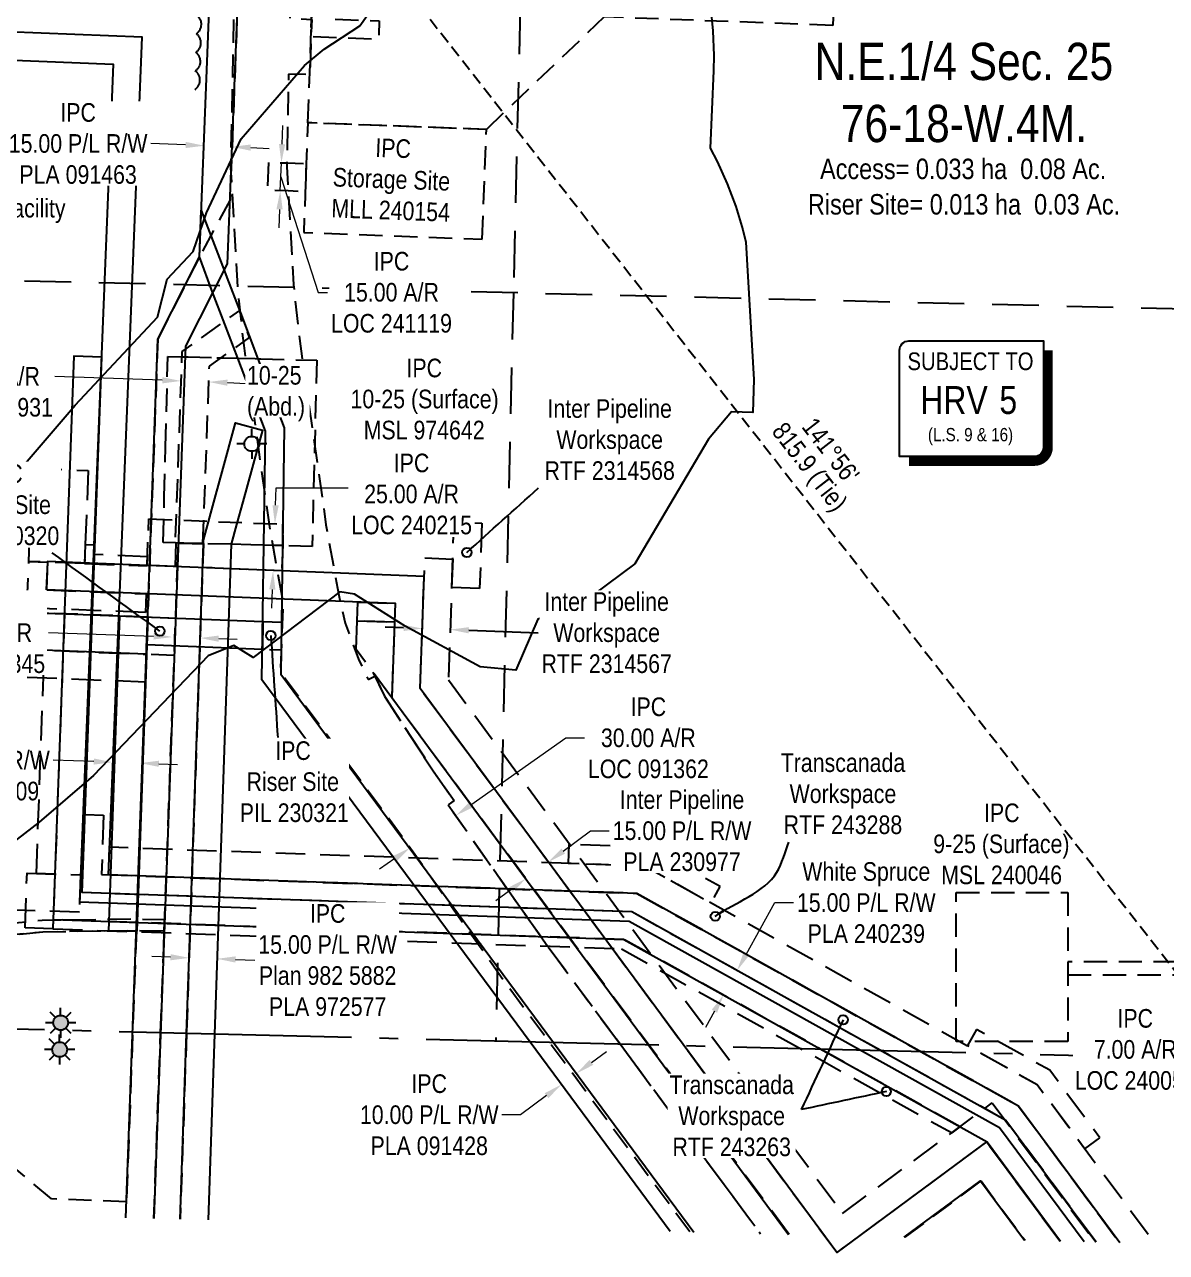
# Model space of a CAD drawing. Extents: x 394645 to 397219, y 6164206 to 6166343.
# Drawn here: x 395719 to 396332, y 6164206 to 6164865 of the extents above; entities that cross this region are included whole.
import ezdxf
from ezdxf.enums import TextEntityAlignment as Align

# ---------------------------------------------------------------- set-up
doc = ezdxf.new("R2010")
doc.units = 0
doc.header["$LTSCALE"] = 5
doc.header["$PDSIZE"] = 0.5
for name, pattern in [('0', [1, 1, 0]), ('foc-ACCESSROAD', [3.75, 2.5, -1.25]), ('foc-FLOWLINE', [3.75, 2.5, -1.25]), ('foc-LSD', [8, 5, -3]), ('foc-QUARTERLINE', [33, 25, -3, 2, -3]), ('foc-TIELINE', [1.875, 1.25, -0.625]), ('HIDDEN2', [4.7625, 3.175, -1.5875])]:
    doc.linetypes.add(name, pattern=pattern)
doc.layers.get('Defpoints').update_dxf_attribs({"color": 9})
for name, color, linetype in [('C-AR', 13, 'foc-ACCESSROAD'), ('C-RW', 13, 'Continuous'), ('C-SYMBOL', 7, 'Continuous'), ('C-WS', 13, 'foc-ACCESSROAD'), ('C-WS-S', 8, 'Continuous'), ('CG-NOTES', 7, 'Continuous'), ('CTW', 7, 'Continuous'), ('F-EZE', 190, 'foc-FLOWLINE'), ('F-RW', 190, 'Continuous'), ('L-AREAWORK', 7, 'Continuous'), ('L-SECQ', 8, 'foc-QUARTERLINE'), ('L-SECTION-LSD', 7, 'foc-LSD'), ('L-TIE', 7, 'foc-TIELINE'), ('L-TIE-T', 7, 'Continuous'), ('T-BUSH', 110, '0'), ('T-EXISTING TFA', 220, 'HIDDEN2'), ('T-EXISTING TFA-T', 220, 'Continuous'), ('WETLAND', 143, 'Continuous')]:
    doc.layers.add(name, color=color, linetype=linetype)
for name, color, linetype, lineweight in [('C-AR-T', 13, 'Continuous', 9), ('C-RW-T', 13, 'Continuous', 9), ('C-WS-T', 13, 'Continuous', 9), ('F-RW-T', 190, 'Continuous', 9)]:
    doc.layers.add(name, color=color, linetype=linetype, lineweight=lineweight)
doc.styles.add('100L', font='ARIALN.TTF', dxfattribs={"height": 11})
doc.styles.add('175L', font='ARIALN.TTF', dxfattribs={"height": 20})
doc.styles.add('80CG', font='ARIALN.TTF', dxfattribs={"height": 10})
doc.styles.add('80L', font='ARIALN.TTF', dxfattribs={"height": 10})
doc.styles.add('HRV', font='ARIALN.TTF', dxfattribs={"height": 3})
doc.dimstyles.new('Compass 5 000', dxfattribs={"dimscale": 5, "dimtxt": 9, "dimasz": 2, "dimexe": 0.2, "dimexo": 0.0625, "dimgap": 0.5, "dimtad": 0, "dimtih": 1, "dimtoh": 1, "dimzin": 0, "dimdsep": 46, "dimtxsty": '80CG', "dimcen": 0.1, "dimse1": 1, "dimse2": 1, "dimclrd": 256, "dimclrt": 256, "dimaunit": 1, "dimadec": 4, "dimazin": 0, "dimtfac": 0.06, "dimtofl": 0, "dimtmove": 0, "dimatfit": 1, "dimfxl": 0.2, "dimtolj": 1, "dimtzin": 0, "dimlwd": -1, "dimarcsym": 0})

# ---------------------------------------------------------------- blocks, each defined once
blk = doc.blocks.new('*D371')
at = {"layer": 'Defpoints', "color": 0, "transparency": 16777216}
for p in [(395932.93, 6164560.42), (395947.92, 6164559.88), (395947.21, 6164540.27)]:
    blk.add_point(p, dxfattribs=at)
at = {"layer": 'T-EXISTING TFA-T', "transparency": 16777216}
for p, q in [((395922.23, 6164541.18), (395912.24, 6164541.54)), ((395957.2, 6164539.91), (395994.47, 6164538.56))]:
    blk.add_line(p, q, dxfattribs=at)
for points in [[(395922.29, 6164542.84), (395922.17, 6164539.51), (395932.22, 6164540.81)], [(395957.26, 6164541.57), (395957.14, 6164538.24), (395947.21, 6164540.27)]]:
    blk.add_solid(points, dxfattribs=at)
at = {"layer": 'T-EXISTING TFA-T', "transparency": 16777216, "insert": (396031.28, 6164538.56), "char_height": 10, "attachment_point": 5, "style": '80CG', "bg_fill": 3, "box_fill_scale": 1.1, "bg_fill_color": 256, "bg_fill_true_color": 13158600, "bg_fill_transparency": 0}
blk.add_mtext('\\A1;Inter Pipeline\\PWorkspace\\PRTF 2314567', dxfattribs=at)
blk = doc.blocks.new('HRV')
blk.add_lwpolyline([(-35.14, 31.6), (37.21, 31.6), (37.21, -25.54, -0.414214), (32.21, -30.54), (-40.14, -30.54), (-40.14, 26.6, -0.414214)], format="xyb", close=True)
at = {"const_width": 5, "flags": 128}
blk.add_lwpolyline([(-35.14, -33.04), (32.21, -33.04, 0.414214), (39.71, -25.54), (39.71, 26.6)], format="xyb", dxfattribs=at)
at = {"style": '80L'}
blk.add_text('SUBJECT TO', height=9.5, dxfattribs=at).set_placement((-2.01, 13.06), align=Align.BOTTOM_CENTER)
blk.add_attdef('(N.W.1/4 00)', text='', height=7.12, dxfattribs=at).set_placement((-2.01, -24.45), align=Align.BOTTOM_CENTER)
at = {"layer": 'CTW', "color": 3, "style": 'HRV'}
blk.add_text('HRV', height=15, dxfattribs=at).set_placement((-10.88, -0.18), align=Align.MIDDLE_CENTER)
blk.add_attdef('0', text='', height=15, dxfattribs=at).set_placement((18.28, -0.18), align=Align.MIDDLE_CENTER)
blk = doc.blocks.new('*D376')
at = {"layer": 'C-AR-T', "transparency": 16777216}
for p, q in [((395792.58, 6164674.18), (395734.85, 6164676.29)), ((395827.57, 6164672.9), (395837.56, 6164672.53))]:
    blk.add_line(p, q, dxfattribs=at)
for points in [[(395792.64, 6164675.84), (395792.52, 6164672.51), (395802.57, 6164673.81)], [(395827.63, 6164674.56), (395827.51, 6164671.23), (395817.57, 6164673.26)]]:
    blk.add_solid(points, dxfattribs=at)
at = {"layer": 'Defpoints', "color": 0, "transparency": 16777216}
for p in [(395802.57, 6164673.81), (395801.63, 6164648.11), (395816.63, 6164647.56)]:
    blk.add_point(p, dxfattribs=at)
at = {"layer": 'C-AR-T', "transparency": 16777216, "insert": (395701.34, 6164676.29), "char_height": 10, "attachment_point": 5, "style": '80CG', "bg_fill": 3, "box_fill_scale": 1.1, "bg_fill_color": 256, "bg_fill_true_color": 13158600, "bg_fill_transparency": 0}
blk.add_mtext('\\A1;IPC\\P15.00 A/R\\PLOC 231931', dxfattribs=at)
blk = doc.blocks.new('*D380')
at = {"layer": 'C-AR-T', "transparency": 16777216}
for p, q in [((396359.52, 6164371.87), (396359.52, 6164381.87)), ((396359.52, 6164344.87), (396359.52, 6164314.72)), ((396359.52, 6164314.72), (396349.52, 6164314.72))]:
    blk.add_line(p, q, dxfattribs=at)
for points in [[(396357.86, 6164371.87), (396361.19, 6164371.87), (396359.52, 6164361.87)], [(396357.86, 6164344.87), (396361.19, 6164344.87), (396359.52, 6164354.87)]]:
    blk.add_solid(points, dxfattribs=at)
at = {"layer": 'Defpoints', "color": 0, "transparency": 16777216}
for p in [(396309.23, 6164361.87), (396359.52, 6164361.87), (396309.23, 6164354.87)]:
    blk.add_point(p, dxfattribs=at)
at = {"layer": 'C-AR-T', "transparency": 16777216, "insert": (396315.22, 6164314.72), "char_height": 10, "attachment_point": 5, "style": '80CG', "bg_fill": 3, "box_fill_scale": 1.1, "bg_fill_color": 256, "bg_fill_true_color": 13158600, "bg_fill_transparency": 0}
blk.add_mtext('\\A1;IPC\\P7.00 A/R\\PLOC 240057', dxfattribs=at)
blk = doc.blocks.new('*D381')
at = {"layer": 'C-AR-T', "transparency": 16777216}
for p, q in [((395958.35, 6164446.1), (396009.4, 6164482.09)), ((396009.4, 6164482.09), (396019.4, 6164482.09)), ((395917.49, 6164417.3), (395909.32, 6164411.53))]:
    blk.add_line(p, q, dxfattribs=at)
for points in [[(395957.39, 6164447.46), (395959.31, 6164444.74), (395950.17, 6164440.34)], [(395916.53, 6164418.66), (395918.45, 6164415.93), (395925.66, 6164423.06)]]:
    blk.add_solid(points, dxfattribs=at)
at = {"layer": 'Defpoints', "color": 0, "transparency": 16777216}
for p in [(395950.17, 6164440.34), (395950.88, 6164439.34), (395926.37, 6164422.06)]:
    blk.add_point(p, dxfattribs=at)
at = {"layer": 'C-AR-T', "transparency": 16777216, "insert": (396053.67, 6164482.09), "char_height": 10, "attachment_point": 5, "style": '80CG'}
blk.add_mtext('\\A1;IPC\\P30.00 A/R\\PLOC 091362', dxfattribs=at)
blk = doc.blocks.new('*D382')
at = {"layer": 'C-AR-T', "transparency": 16777216}
for p, q in [((395787.9, 6164536.61), (395731.51, 6164538.55)), ((395822.88, 6164535.41), (395832.87, 6164535.06))]:
    blk.add_line(p, q, dxfattribs=at)
for points in [[(395787.95, 6164538.27), (395787.84, 6164534.94), (395797.89, 6164536.27)], [(395822.94, 6164537.07), (395822.82, 6164533.74), (395812.89, 6164535.75)]]:
    blk.add_solid(points, dxfattribs=at)
at = {"layer": 'Defpoints', "color": 0, "transparency": 16777216}
for p in [(395798.49, 6164553.78), (395813.49, 6164553.27), (395797.89, 6164536.27)]:
    blk.add_point(p, dxfattribs=at)
at = {"layer": 'C-AR-T', "transparency": 16777216, "insert": (395697.18, 6164538.55), "char_height": 10, "attachment_point": 5, "style": '80CG', "bg_fill": 3, "box_fill_scale": 1.1, "bg_fill_color": 256, "bg_fill_true_color": 13158600, "bg_fill_transparency": 0}
blk.add_mtext('\\A1;IPC\\P15.00 A/R\\PLOC 090345', dxfattribs=at)
blk = doc.blocks.new('*D383')
at = {"layer": 'C-AR-T', "transparency": 16777216}
for p, q in [((395856.93, 6164801.02), (395857.32, 6164811.01)), ((395855.95, 6164775.98), (395856.54, 6164791.03)), ((395856.25, 6164783.5), (395876.38, 6164721.4)), ((395855.56, 6164765.98), (395855.17, 6164755.99)), ((395876.38, 6164721.4), (395881.38, 6164721.4))]:
    blk.add_line(p, q, dxfattribs=at)
for points in [[(395855.27, 6164801.09), (395858.6, 6164800.96), (395856.54, 6164791.03)], [(395853.89, 6164766.05), (395857.22, 6164765.92), (395855.95, 6164775.98)]]:
    blk.add_solid(points, dxfattribs=at)
at = {"layer": 'Defpoints', "color": 0, "transparency": 16777216}
for p in [(395856.54, 6164791.03), (395862.27, 6164790.81), (395861.68, 6164775.75)]:
    blk.add_point(p, dxfattribs=at)
at = {"layer": 'C-AR-T', "transparency": 16777216, "insert": (395915.7, 6164721.4), "char_height": 10, "attachment_point": 5, "style": '80CG', "bg_fill": 3, "box_fill_scale": 1.1, "bg_fill_color": 256, "bg_fill_true_color": 13158600, "bg_fill_transparency": 0}
blk.add_mtext('\\A1;IPC\\P15.00 A/R\\PLOC 241119', dxfattribs=at)
blk = doc.blocks.new('*D384')
at = {"layer": 'C-RW-T', "transparency": 16777216}
for p, q in [((396023.08, 6164307.79), (396031.12, 6164313.73)), ((395998.97, 6164289.94), (395985.04, 6164279.64)), ((395985.04, 6164279.64), (395975.04, 6164279.64))]:
    blk.add_line(p, q, dxfattribs=at)
for points in [[(396022.09, 6164309.13), (396024.07, 6164306.45), (396015.04, 6164301.84)], [(395997.97, 6164291.28), (395999.96, 6164288.6), (396007, 6164295.89)]]:
    blk.add_solid(points, dxfattribs=at)
at = {"layer": 'Defpoints', "color": 0, "transparency": 16777216}
for p in [(395875.44, 6164490.46), (395867.41, 6164484.51), (396015.04, 6164301.84)]:
    blk.add_point(p, dxfattribs=at)
at = {"layer": 'C-RW-T', "transparency": 16777216, "insert": (395935.96, 6164279.64), "char_height": 10, "attachment_point": 5, "style": '80CG'}
blk.add_mtext('\\A1;IPC\\P10.00 P/L R/W\\PPLA 091428', dxfattribs=at)
blk = doc.blocks.new('*D385')
at = {"layer": 'C-RW-T', "transparency": 16777216}
for p, q in [((395755.77, 6164469.4), (395734, 6164470.15)), ((395790.75, 6164468.19), (395800.74, 6164467.85))]:
    blk.add_line(p, q, dxfattribs=at)
for points in [[(395755.83, 6164471.06), (395755.71, 6164467.73), (395765.77, 6164469.05)], [(395790.8, 6164469.86), (395790.69, 6164466.53), (395780.75, 6164468.54)]]:
    blk.add_solid(points, dxfattribs=at)
at = {"layer": 'Defpoints', "color": 0, "transparency": 16777216}
for p in [(395765.77, 6164469.05), (395765.32, 6164456.25), (395780.31, 6164455.73)]:
    blk.add_point(p, dxfattribs=at)
at = {"layer": 'C-RW-T', "transparency": 16777216, "insert": (395694.91, 6164470.15), "char_height": 10, "attachment_point": 5, "style": '80CG'}
blk.add_mtext('\\A1;IPC\\P15.00 P/L R/W\\PPLA 230909', dxfattribs=at)
blk = doc.blocks.new('*D388')
at = {"layer": 'C-RW-T', "transparency": 16777216}
for p, q in [((395805.12, 6164800.56), (395786.43, 6164801.31)), ((395840.07, 6164799.16), (395850.06, 6164798.76))]:
    blk.add_line(p, q, dxfattribs=at)
for points in [[(395805.18, 6164802.23), (395805.05, 6164798.9), (395815.11, 6164800.16)], [(395840.14, 6164800.83), (395840, 6164797.5), (395830.08, 6164799.56)]]:
    blk.add_solid(points, dxfattribs=at)
at = {"layer": 'Defpoints', "color": 0, "transparency": 16777216}
for p in [(395815.33, 6164805.66), (395830.3, 6164805.06), (395815.11, 6164800.16)]:
    blk.add_point(p, dxfattribs=at)
at = {"layer": 'C-RW-T', "transparency": 16777216, "insert": (395747.35, 6164801.31), "char_height": 10, "attachment_point": 5, "style": '80CG', "bg_fill": 3, "box_fill_scale": 1.1, "bg_fill_color": 256, "bg_fill_true_color": 13158600, "bg_fill_transparency": 0}
blk.add_mtext('\\A1;IPC\\P15.00 P/L R/W\\PPLA 091463', dxfattribs=at)
blk = doc.blocks.new('*D389')
at = {"layer": 'C-RW-T', "transparency": 16777216}
for p, q in [((395796.98, 6164364.29), (395786.99, 6164364.63)), ((395831.93, 6164363.08), (395842.31, 6164362.72))]:
    blk.add_line(p, q, dxfattribs=at)
for points in [[(395797.04, 6164365.95), (395796.92, 6164362.62), (395806.98, 6164363.94)], [(395831.99, 6164364.75), (395831.87, 6164361.42), (395821.94, 6164363.43)]]:
    blk.add_solid(points, dxfattribs=at)
at = {"layer": 'Defpoints', "color": 0, "transparency": 16777216}
for p in [(395808.98, 6164421.99), (395823.94, 6164421.47), (395821.94, 6164363.43)]:
    blk.add_point(p, dxfattribs=at)
at = {"layer": 'C-RW-T', "transparency": 16777216, "insert": (395881.4, 6164362.72), "char_height": 10, "attachment_point": 5, "style": '80CG', "bg_fill": 3, "box_fill_scale": 1.1, "bg_fill_color": 256, "bg_fill_true_color": 13158600, "bg_fill_transparency": 0}
blk.add_mtext('\\A1;IPC\\P15.00 P/L R/W\\PPlan 982 5882\\PPLA 972577', dxfattribs=at)
blk = doc.blocks.new('*D391')
at = {"layer": 'Defpoints', "color": 0, "transparency": 16777216}
for p in [(395997.6, 6164418.52), (395999.92, 6164415.38), (395985.54, 6164409.61)]:
    blk.add_point(p, dxfattribs=at)
at = {"layer": 'F-RW-T', "transparency": 16777216}
for p, q in [((396007.96, 6164421.32), (396022.68, 6164432.2)), ((396022.68, 6164432.2), (396032.68, 6164432.2)), ((395979.82, 6164400.53), (395971.78, 6164394.58))]:
    blk.add_line(p, q, dxfattribs=at)
for points in [[(396006.97, 6164422.66), (396008.95, 6164419.98), (395999.92, 6164415.38)], [(395978.83, 6164401.87), (395980.81, 6164399.19), (395987.86, 6164406.47)]]:
    blk.add_solid(points, dxfattribs=at)
at = {"layer": 'F-RW-T', "transparency": 16777216, "insert": (396071.77, 6164432.2), "char_height": 10, "attachment_point": 5, "style": '80CG', "bg_fill": 3, "box_fill_scale": 1.1, "bg_fill_color": 256, "bg_fill_true_color": 13158600, "bg_fill_transparency": 0}
blk.add_mtext('\\A1;Inter Pipeline\\P15.00 P/L R/W\\PPLA 230977', dxfattribs=at)
blk = doc.blocks.new('*D392')
at = {"layer": 'Defpoints', "color": 0, "transparency": 16777216}
for p in [(396079.95, 6164369.01), (396072.65, 6164355.91), (396101.33, 6164357.11)]:
    blk.add_point(p, dxfattribs=at)
at = {"layer": 'F-RW-T', "transparency": 16777216}
for p, q in [((396106.19, 6164365.84), (396121.65, 6164393.6)), ((396121.65, 6164393.6), (396131.65, 6164393.6)), ((396089.16, 6164335.27), (396084.3, 6164326.53))]:
    blk.add_line(p, q, dxfattribs=at)
for points in [[(396104.74, 6164366.65), (396107.65, 6164365.03), (396101.33, 6164357.11)], [(396087.71, 6164336.08), (396090.62, 6164334.46), (396094.03, 6164344.01)]]:
    blk.add_solid(points, dxfattribs=at)
at = {"layer": 'F-RW-T', "transparency": 16777216, "insert": (396170.74, 6164393.6), "char_height": 10, "attachment_point": 5, "style": '80CG'}
blk.add_mtext('\\A1;White Spruce\\P15.00 P/L R/W\\PPLA 240239', dxfattribs=at)
blk = doc.blocks.new('GABD')
for p, q in [((0, 0.81), (0, 1.62)), ((-0.81, 0), (-1.62, 0)), ((1.62, 0), (0.81, 0)), ((0, -0.81), (0, -1.62))]:
    blk.add_line(p, q)
blk.add_circle((0, 0), 0.8)
blk = doc.blocks.new('GAS')
h = blk.add_hatch(color=255)
h.dxf.hatch_style = 1
edge = h.paths.add_edge_path()
edge.add_arc((0, 0), 0.9, 0, 360)
for p, q in [((0, 0.81), (0, 1.62)), ((-0.81, 0), (-1.62, 0)), ((-0.57, 0.57), (-1.14, 1.14)), ((0.57, 0.57), (1.14, 1.14)), ((1.62, 0), (0.81, 0)), ((-0.57, -0.57), (-1.14, -1.14)), ((0, -0.81), (0, -1.62)), ((1.14, -1.14), (0.57, -0.57))]:
    blk.add_line(p, q)
blk.add_circle((0, 0), 0.8)

msp = doc.modelspace()

# ---------------------------------------------------------------- linework, layer by layer
at = {"layer": 'C-AR', "flags": 128}
msp.add_lwpolyline([(396075.926, 6164216.746), (395975.569, 6164352.269), (395922.549, 6164427.475), (395856.229, 6164517.062), (395857.554, 6164554.869), (395850.887, 6164591.81), (395836.463, 6164692.807), (395833.166, 6164722.992), (395829.437, 6164788.487), (395834.697, 6165054.996), (395864.668, 6165053.821), (395864.167, 6165028.411), (395878.853, 6165028.115), (395877.666, 6164997.924), (395877.666, 6164997.924), (395863.575, 6164998.422), (395862.521, 6164944.996), (395861.012, 6164868.554), (395872.814, 6164867.986), (395871.842, 6164838.346), (395860.42, 6164838.571), (395859.443, 6164789.044), (395863.062, 6164725.474), (395866.22, 6164696.556), (395880.497, 6164596.594), (395887.179, 6164559.567), (395890.795, 6164543.805), (395897.946, 6164524.451), (395903.156, 6164513.51), (395906.767, 6164515.229), (395911.861, 6164504.53), (395937.767, 6164464.874), (395949.333, 6164448.469), (395946.065, 6164446.165), (395999.877, 6164369.835), (396113.945, 6164215.796)], dxfattribs=at)
for points in [[(395869.935, 6164790.47), (395869.334, 6164775.482), (395860.201, 6164775.848), (395849.193, 6164776.29), (395849.795, 6164791.278), (395859.489, 6164790.889), (395869.935, 6164790.47)], [(395814.419, 6164586.63), (395817.872, 6164681.691), (395839.494, 6164697.197), (395833.971, 6164711.694), (395803.149, 6164689.592), (395799.423, 6164587.007)], [(395137.65, 6164365.417), (395171.077, 6164364.104), (395229.092, 6164344.769), (395265.856, 6164361.053), (395350.436, 6164355.947), (395392.227, 6164370.049), (395448.14, 6164358.615), (395506.169, 6164372.306), (395568.556, 6164369.718), (395606.326, 6164375.909), (395658.406, 6164368.447), (395698.47, 6164375.154), (395728.314, 6164378.02), (395778.631, 6164378.705), (395793.622, 6164378.423), (395793.861, 6164384.413), (395777.861, 6164384.696), (395727.985, 6164384.014), (395696.64, 6164380.997), (395657.646, 6164374.397), (395606.27, 6164381.977), (395568.192, 6164375.736), (395505.593, 6164378.332), (395448.048, 6164364.755), (395391.843, 6164376.249), (395349.628, 6164362.005), (395264.76, 6164367.127), (395228.786, 6164351.193), (395172.166, 6164370.063), (395137.629, 6164371.42)]]:
    msp.add_lwpolyline(points, close=True, dxfattribs=at)
at = {"layer": 'C-AR'}
for points in [[(395784.412, 6164574.725), (395785.32, 6164599.7), (395857.186, 6164596.897), (395857.294, 6164585.721), (395856.81, 6164571.902), (395814.378, 6164573.556), (395814.847, 6164586.452), (395799.856, 6164586.811), (395799.395, 6164574.141), (395784.412, 6164574.725)], [(396279.001, 6164354.871), (396374.921, 6164354.868), (396375.088, 6164361.865), (396278.998, 6164361.868), (396279.001, 6164354.871)]]:
    msp.add_lwpolyline(points, close=True, dxfattribs=at)
msp.add_lwpolyline([(395788.028, 6164223.959), (395791.654, 6164323.782), (395793.311, 6164369.405), (395793.416, 6164372.282), (395793.527, 6164375.346), (395793.645, 6164378.584), (395800.76, 6164574.459), (395801.208, 6164586.778), (395808.636, 6164586.58), (395814.627, 6164586.43), (395807.337, 6164374.286), (395805.585, 6164323.329), (395802.19, 6164223.585)], dxfattribs=at)
at = {"layer": 'C-AR-T'}
for p, q in [((395853.446, 6164607.047), (395853.808, 6164616.339)), ((395853.808, 6164616.339), (395901.929, 6164616.339)), ((395851.681, 6164561.811), (395851.292, 6164551.822))]:
    msp.add_line(p, q, dxfattribs=at)
for points in [[(395851.781, 6164607.112), (395855.11, 6164606.982), (395853.056, 6164597.058)], [(395850.017, 6164561.876), (395853.346, 6164561.746), (395852.071, 6164571.799)]]:
    msp.add_solid(points, dxfattribs=at)
at = {"layer": 'C-RW'}
for points in [[(396065.389, 6164217.009), (395990.094, 6164318.74), (395846.131, 6164513.261), (395847.174, 6164585.626), (395848.056, 6164646.772), (395833.093, 6164686.026), (395826.215, 6164704.263), (395819.596, 6164721.436), (395812.549, 6164740.56), (395813.523, 6164765.433), (395825.937, 6164732.867), (395827.276, 6164729.354), (395834.527, 6164710.33), (395843.894, 6164685.757), (395858.04, 6164648.647), (395857.182, 6164585.369), (395856.247, 6164516.396), (396002.763, 6164318.425), (396078.059, 6164216.693)], [(395802.19, 6164223.585), (395805.585, 6164323.329), (395807.337, 6164374.286), (395814.627, 6164586.43), (395814.694, 6164588.384), (395821.327, 6164612.661), (395824.707, 6164625.03), (395831.9, 6164651.354), (395846.372, 6164647.406), (395835.856, 6164608.923), (395832.503, 6164596.655), (395829.611, 6164586.072), (395820.541, 6164322.956), (395817.137, 6164223.211)]]:
    msp.add_lwpolyline(points, dxfattribs=at)
for points in [[(395165.065, 6164591.187), (395185.046, 6164590.498), (395184.354, 6164570.427), (395846.583, 6164544.614), (395846.367, 6164529.617), (395784.206, 6164532.04), (395784.025, 6164527.045), (395163.687, 6164551.225)], [(395769.767, 6164547.576), (395784.75, 6164546.992), (395778.935, 6164378.312), (395763.929, 6164378.225), (395769.767, 6164547.576)]]:
    msp.add_lwpolyline(points, close=True, dxfattribs=at)
msp.add_polyline3d([(395773.032, 6164224.332, 622.014), (395790.176, 6164696.297, 612.402), (395812.549, 6164740.56, 612.953), (395824.883, 6165055.445, 600), (395839.871, 6165054.857, 600), (395827.41, 6164736.709, 612.953), (395805.047, 6164692.466, 612.402), (395788.028, 6164223.959, 621.994)], dxfattribs=at)
at = {"layer": 'C-WS'}
for points in [[(395870.756, 6164812.487), (395879.73, 6165053.233), (395929.906, 6165050.938), (396159.417, 6165042.37), (396152.786, 6164864.757), (396030.021, 6164869.34), (395966.641, 6164808.908)], [(395875.549, 6164684.966), (395873.051, 6164584.97), (395857.182, 6164585.369), (395853.4, 6164585.464), (395852.068, 6164585.503), (395847.174, 6164585.626), (395840.078, 6164585.806), (395829.611, 6164586.072), (395814.627, 6164586.43), (395808.636, 6164586.58), (395799.627, 6164586.805), (395793.054, 6164586.969), (395793.667, 6164611.492), (395794.342, 6164638.502), (395795.552, 6164686.963), (395803.259, 6164686.771), (395806.47, 6164686.691), (395821.942, 6164686.305), (395825.551, 6164686.215), (395833.093, 6164686.026), (395833.551, 6164686.015), (395842.394, 6164685.794), (395843.894, 6164685.757), (395845.552, 6164685.715), (395875.549, 6164684.966)], [(396219.022, 6164319.02), (396219.017, 6164398.991), (396278.995, 6164398.995), (396279, 6164319.024)], [(395697.485, 6164374.807), (395728.314, 6164378.02), (395778.631, 6164378.705), (395773.346, 6164232.974), (395733.115, 6164234.446), (395710.347, 6164253.53), (395693.096, 6164254.157)]]:
    msp.add_lwpolyline(points, close=True, dxfattribs=at)
for points in [[(395790.176, 6164696.297), (395784.751, 6164547.024), (395574.888, 6164555.178), (395164.376, 6164571.206), (395174.704, 6164870.81), (395300.838, 6164865.794), (395300.794, 6164923.504), (395634.215, 6164912.859), (395834.134, 6164905.02), (395828.944, 6164771.165), (395812.549, 6164740.56), (395790.176, 6164696.297)], [(396191.553, 6164213.857), (396232.414, 6164244.106), (396255.998, 6164212.247)]]:
    msp.add_lwpolyline(points, dxfattribs=at)
at = {"layer": 'C-WS', "flags": 128}
for points in [[(395964.441, 6164749.97), (395966.641, 6164808.908), (395870.756, 6164812.487), (395868.532, 6164753.55)], [(395799.015, 6164526.428), (395784.023, 6164527.012), (395784.75, 6164546.992), (395799.742, 6164546.44)], [(395846.583, 6164544.614), (395856.624, 6164544.223), (395856.421, 6164529.225), (395846.367, 6164529.617)]]:
    msp.add_lwpolyline(points, close=True, dxfattribs=at)
at = {"layer": 'F-EZE', "flags": 128}
msp.add_lwpolyline([(395717.213, 6165230.024), (395710.333, 6165059.953), (395700.346, 6165060.29), (395694.694, 6164920.563), (395884.489, 6164913.152), (395900.745, 6164912.518), (395901.99, 6164944.91), (395911.976, 6164944.526), (395910.346, 6164902.142), (395884.108, 6164903.167), (395882.775, 6164868.228), (395909.125, 6164867.201), (395908.736, 6164857.216), (395872.408, 6164858.632), (395874.123, 6164903.557), (395684.319, 6164910.968), (395487.12, 6164917.566), (395486.03, 6164889.056), (395501.782, 6164888.336), (395499.773, 6164841.413), (395462.834, 6164842.995), (395464.843, 6164889.918), (395476.045, 6164889.438), (395477.135, 6164917.956), (395301.195, 6164923.574), (395301.241, 6165072.156), (395256.274, 6165072.158), (395256.279, 6165172.084), (395241.29, 6165172.085), (395241.29, 6165182.078), (395256.279, 6165182.077), (395256.282, 6165241.332)], dxfattribs=at)
at = {"layer": 'F-RW', "flags": 128}
for points in [[(396274.713, 6164211.78), (396235.269, 6164265.159), (396154.836, 6164205.725), (395931.055, 6164508.568), (395933.237, 6164568.791), (395730.966, 6164576.856), (395730.369, 6164561.879), (395917.663, 6164554.412), (395915.888, 6164503.873), (396129.035, 6164215.419)], [(396191.079, 6164213.869), (396232.122, 6164244.197), (396255.726, 6164212.254)]]:
    msp.add_lwpolyline(points, dxfattribs=at)
at = {"layer": 'L-SECQ'}
msp.add_line((395604.387, 6164328.503), (396373.723, 6164309.411), dxfattribs=at)
at = {"layer": 'L-SECTION-LSD'}
for p, q in [((395984.793, 6164874.379), (395981.172, 6164721.118)), ((396383.354, 6164711.35), (395578.99, 6164730.885))]:
    msp.add_line(p, q, dxfattribs=at)
at = {"layer": 'T-BUSH', "flags": 128}
msp.add_lwpolyline([(395810.079, 6164830.335, 0.5205671), (395810.343, 6164840.328, 0.5205671), (395810.606, 6164850.321, 0.5205671), (395810.869, 6164860.314, 0.5205671), (395811.132, 6164870.307, 0.5205671), (395811.395, 6164880.3, 0.5205671), (395811.481, 6164890.295, 0.5205671), (395811.515, 6164900.292, 0.5205671), (395804.139, 6164903.275, 0.5205671), (395794.156, 6164903.791, 0.5205671), (395784.173, 6164904.306, 0.5205671), (395774.19, 6164904.822, 0.5205671), (395764.207, 6164905.337, 0.5205671), (395754.213, 6164905.501, 0.5205671), (395744.217, 6164905.587, 0.5205671), (395734.221, 6164905.673, 0.5205671), (395724.225, 6164905.759, 0.5205671), (395714.229, 6164905.845, 0.5205671), (395710.911, 6164897.806, 0.5205671), (395711.24, 6164887.873, 0.5205671), (395712.103, 6164877.872)], format="xyb", dxfattribs=at)
at = {"layer": 'T-EXISTING TFA'}
for points in [[(395752.76, 6164625.692), (395750.812, 6164575.748), (395720.845, 6164576.917), (395722.794, 6164626.861)], [(395750.812, 6164575.748), (395784.402, 6164574.438), (395784.597, 6164579.432), (395756.001, 6164580.548), (395756.196, 6164585.542), (395751.202, 6164585.737)], [(395730.834, 6164576.528), (395730.25, 6164561.544), (395783.886, 6164559.452), (395783.496, 6164549.463), (395719.872, 6164551.945), (395720.845, 6164576.917)], [(395163.687, 6164551.225), (395784.025, 6164527.045), (395783.48, 6164512.06), (395163.013, 6164536.245), (395163.687, 6164551.225)], [(395734.904, 6164408.937), (395724.914, 6164409.301), (395730.012, 6164549.098), (395740.001, 6164548.734)], [(395897.179, 6164545.031), (395917.228, 6164544.249), (395915.886, 6164503.679), (395896.679, 6164529.624)], [(395410.231, 6164419.613), (395748.673, 6164408.484), (395748.015, 6164388.495), (395409.574, 6164399.624)], [(395733.839, 6164379.565), (395718.855, 6164380.108), (395719.919, 6164409.48), (395734.904, 6164408.937)], [(396221.209, 6164273.169), (396040.569, 6164373.783), (395734.015, 6164384.56), (395733.839, 6164379.565), (396039.189, 6164368.831), (396216.798, 6164269.904)]]:
    msp.add_lwpolyline(points, close=True, dxfattribs=at)
for points in [[(395948.03, 6164562.946), (395949.3, 6164598.011), (395964.285, 6164597.468), (395963.014, 6164562.403), (395948.03, 6164562.946)], [(396274.713, 6164211.78), (396235.269, 6164265.159), (396154.836, 6164205.725), (395931.055, 6164508.568), (395933.599, 6164578.781), (395948.582, 6164578.184), (395946.229, 6164513.264), (396157.984, 6164226.695), (396238.418, 6164286.13), (396293.707, 6164211.305)], [(396129.284, 6164215.413), (395915.886, 6164503.679), (395905.74, 6164517.385), (395911.861, 6164504.53), (395937.767, 6164464.874), (395949.333, 6164448.469), (395946.065, 6164446.165), (395999.877, 6164369.835), (396113.945, 6164215.796)], [(396294.181, 6164211.212), (396245.715, 6164276.683), (396044.707, 6164388.642), (395749.547, 6164399.018), (395751.079, 6164441.031), (395761.068, 6164440.667), (395759.901, 6164408.657), (396047.467, 6164398.547), (396252.465, 6164284.366), (396306.852, 6164210.896)]]:
    msp.add_lwpolyline(points, dxfattribs=at)
at = {"layer": 'T-EXISTING TFA', "flags": 128}
msp.add_lwpolyline([(396306.852, 6164210.896), (396252.465, 6164284.366), (396047.467, 6164398.547), (395763.68, 6164408.524), (395764.207, 6164423.515), (396051.607, 6164413.411), (396262.594, 6164295.894), (396325.806, 6164210.503)], dxfattribs=at)
for points in [[(396010.984, 6164424.845), (396010.632, 6164414.852), (396051.607, 6164413.411), (396087.426, 6164393.461), (396092.292, 6164402.197), (396054.367, 6164423.32)], [(396288.178, 6164261.333), (396296.216, 6164267.283), (396269.346, 6164303.579), (396229.894, 6164325.554), (396225.028, 6164316.818), (396262.594, 6164295.894)]]:
    msp.add_lwpolyline(points, close=True, dxfattribs=at)
at = {"layer": 'WETLAND'}
for points in [[(395714.301, 6164614.044), (395718.975, 6164629.524), (395745.846, 6164660.777), (395789.95, 6164708.094), (395795.208, 6164728.54), (395809.228, 6164743.436), (395816.238, 6164764.174), (395834.931, 6164803.897), (395869.007, 6164843.259), (395879.481, 6164852.075), (395898.605, 6164864.65), (395934.531, 6164915.179)], [(396087.097, 6164874.811), (396088.379, 6164861.787), (396088.808, 6164848.706), (396088.633, 6164840.349), (396086.897, 6164798.856), (396090.672, 6164791.656), (396096.073, 6164779.735), (396100.683, 6164767.486), (396104.482, 6164754.962), (396106.031, 6164748.321)], [(396106.031, 6164748.321), (396110.401, 6164674.678)], [(396110.401, 6164674.678), (396109.78, 6164656.884), (396098.368, 6164657.186), (396086.051, 6164642.587), (396046.361, 6164575.526), (396016.24, 6164553.163), (395994.334, 6164545.861), (395982.468, 6164518.479), (395963.3, 6164520.304), (395922.958, 6164542.074), (395895.864, 6164559.266), (395887.998, 6164560.465), (395841.448, 6164525.324), (395830.951, 6164531.714), (395817.26, 6164526.237), (395755.649, 6164461.888), (395726.428, 6164436.884), (395671.095, 6164394.28)]]:
    msp.add_lwpolyline(points, dxfattribs=at)

# ---------------------------------------------------------------- block references
at = {"layer": 'C-WS-S', "color": 3, "xscale": 4.99820999999995, "yscale": 4.99820999999995, "zscale": 4.99820999999995}
for p in [(395737.971, 6164329.069), (395737.44, 6164314.719)]:
    msp.add_blockref('GAS', p, dxfattribs=at)
at = {"layer": 'CG-NOTES', "color": 5, "xscale": 0.9996419999999906, "yscale": 0.9996419999999906, "zscale": 0.9996419999999906}
msp.add_blockref('HRV', (396228.731, 6164663.736), dxfattribs=at).add_auto_attribs({'(N.W.1/4 00)': '(L.S. 9 & 16)', '0': '5'})

# ---------------------------------------------------------------- texts
at = {"layer": 'C-SYMBOL', "color": 3, "insert": (396223.164, 6164855.434), "char_height": 19.99284, "width": 159.67897, "attachment_point": 2, "style": '175L'}
msp.add_mtext('N.E.1/4 Sec. 25\\P76-18-W.4M.', dxfattribs=at)
at = {"layer": 'C-WS-T', "insert": (396206.417, 6164446.855), "char_height": 9.9964, "attachment_point": 1, "style": '80L'}
msp.add_mtext_dynamic_manual_height_columns('\\pi27.55;IPC\\P\\pi0.29149;9-25 (Surface)\\P\\pi4.5396;MSL 240046', width=72.62387, gutter_width=50, heights=[0], dxfattribs=at)
at = {"layer": 'L-AREAWORK', "color": 5, "char_height": 10.99606, "attachment_point": 2, "style": '100L'}
for s, insert, width in [('Access= 0.033 ha  0.08 Ac.', (396222.761, 6164793.226), 154.52614), ('Riser Site= 0.013 ha  0.03 Ac.', (396223.238, 6164774.19), 168.56986)]:
    msp.add_mtext(s, dxfattribs=dict(at, insert=insert, width=width))
at = {"layer": 'L-TIE-T', "style": '80L'}
for s, p in [('815.9 (Tie)', (396140.436, 6164627.759)), ("141°56'", (396151.689, 6164636.493))]:
    msp.add_text(s, height=9.9964, rotation=307.819172, dxfattribs=at).set_placement(p, align=Align.MIDDLE_CENTER)
at = {"layer": 'T-EXISTING TFA-T', "insert": (396032.893, 6164642.277), "char_height": 9.99642, "width": 69.57713, "attachment_point": 5, "style": '80CG'}
msp.add_mtext('\\A1;Inter Pipeline\\PWorkspace\\PRTF 2314568', dxfattribs=at)

# ---------------------------------------------------------------- dimensions: what is measured, and where the dimension line sits
at = {"layer": 'C-RW-T'}
dim = msp.add_linear_dim(base=(396015.039, 6164301.837), p1=(395867.409, 6164484.511), p2=(395875.443, 6164490.458), angle=36.504704, text='IPC\\P10.00 P/L R/W\\PPLA 091428', dimstyle='Compass 5 000', dxfattribs=at)
dim.commit()
dim.dimension.update_dxf_attribs({"geometry": '*D384', "text_midpoint": (395935.956, 6164279.636), "dimtype": 161})

# ---------------------------------------------------------------- leaders
at = {"layer": 'T-EXISTING TFA-T', "path_type": 1}
for points in [[(396089.635, 6164386.254), (396122.737, 6164410.01), (396129.089, 6164426.106)], [(396158.293, 6164330.709), (396135.741, 6164282.446)], [(396181.506, 6164292.181), (396135.741, 6164282.446)]]:
    msp.add_leader(points, dimstyle='Compass 5 000', override={"dimasz": 1, "dimldrblk": 'DotBlank', "dimtfill": 1}, dxfattribs=at)

# ---------------------------------------------------------------- next in the draw order: dimensions: what is measured, and where the dimension line sits
at = {"layer": 'T-EXISTING TFA-T'}
dim = msp.add_linear_dim(base=(395947.208, 6164540.27), p1=(395932.934, 6164560.424), p2=(395947.919, 6164559.881), angle=357.924789, text='Inter Pipeline\\PWorkspace\\PRTF 2314567', dimstyle='Compass 5 000', override={"dimtfill": 1}, dxfattribs=at)
dim.commit()
dim.dimension.update_dxf_attribs({"geometry": '*D371', "text_midpoint": (396031.28, 6164538.558), "dimtype": 161})

# ---------------------------------------------------------------- next in the draw order: linework, layer by layer
at = {"layer": 'F-RW', "flags": 128}
for points in [[(396306.852, 6164210.896), (396252.465, 6164284.366), (396047.467, 6164398.547), (395763.68, 6164408.524), (395781.754, 6164858.4), (395691.194, 6164862.039), (395690.592, 6164847.056), (395766.17, 6164844.02), (395748.092, 6164394.068), (396043.328, 6164383.689), (396242.34, 6164272.842), (396287.734, 6164211.522)], [(396294.12, 6164211.295), (396245.715, 6164276.683), (396044.707, 6164388.642), (395749.547, 6164399.018), (395760.034, 6164686.627), (395745.049, 6164687.173), (395734.015, 6164384.56), (396040.569, 6164373.783), (396235.59, 6164265.159), (396275.112, 6164211.77)]]:
    msp.add_lwpolyline(points, dxfattribs=at)
at = {"layer": 'L-SECTION-LSD'}
msp.add_line((395981.172, 6164721.118), (395971.678, 6164319.388), dxfattribs=at)
at = {"layer": 'T-EXISTING TFA'}
msp.add_lwpolyline([(395917.228, 6164544.249), (395897.179, 6164545.031), (395897.568, 6164555.02), (395917.617, 6164554.238)], close=True, dxfattribs=at)

# ---------------------------------------------------------------- next in the draw order: dimensions: what is measured, and where the dimension line sits
at = {"layer": 'C-AR-T'}
dim = msp.add_linear_dim(base=(395950.174, 6164440.337), p1=(395926.369, 6164422.056), p2=(395950.879, 6164439.336), angle=35.183808, text='IPC\\P30.00 A/R\\PLOC 091362', dimstyle='Compass 5 000', dxfattribs=at)
dim.commit()
dim.dimension.update_dxf_attribs({"geometry": '*D381', "text_midpoint": (396053.672, 6164482.092), "dimtype": 161})

# ---------------------------------------------------------------- next in the draw order: leaders
at = {"layer": 'T-EXISTING TFA-T', "path_type": 1}
msp.add_leader([(395956.178, 6164581.726), (395994.572, 6164616.323)], dimstyle='Compass 5 000', override={"dimasz": 1, "dimldrblk": 'DotBlank', "dimtfill": 1}, dxfattribs=at)

# ---------------------------------------------------------------- next in the draw order: texts
at = {"layer": 'C-WS-T', "insert": (395677.826, 6164629.03), "char_height": 9.99976, "attachment_point": 1, "style": '80L', "bg_fill": 3, "box_fill_scale": 1.15, "bg_fill_color": 256, "bg_fill_true_color": 256, "bg_fill_transparency": 0}
msp.add_mtext_dynamic_manual_height_columns('\\pi20.63;IPC\\P\\pi5.2583;Riser Site\\P\\pi0.81436;PIL 230320', width=58.78971, gutter_width=50.018, heights=[0], dxfattribs=at)
at = {"layer": 'T-EXISTING TFA-T', "insert": (396158.202, 6164452.053), "char_height": 10, "width": 66.46426, "attachment_point": 5, "style": '80CG', "bg_fill": 3, "box_fill_scale": 1.1, "bg_fill_color": 256, "bg_fill_true_color": 13158600, "bg_fill_transparency": 0}
msp.add_mtext('\\A1;Transcanada\\PWorkspace\\PRTF 243288', dxfattribs=at)
at = {"layer": 'T-EXISTING TFA-T', "insert": (396098.433, 6164279.046), "char_height": 10, "attachment_point": 5, "style": '80CG', "bg_fill": 3, "box_fill_scale": 1.1, "bg_fill_color": 256, "bg_fill_true_color": 13158600, "bg_fill_transparency": 0}
msp.add_mtext('\\A1;Transcanada\\PWorkspace\\PRTF 243263', dxfattribs=at)

# ---------------------------------------------------------------- next in the draw order: dimensions: what is measured, and where the dimension line sits
at = {"layer": 'C-AR-T'}
for base, p1, p2, angle, text, picture, middle in [((395802.574, 6164673.812), (395816.632, 6164647.557), (395801.633, 6164648.106), 177.902532, 'IPC\\P15.00 A/R\\PLOC 231931', '*D376', (395701.335, 6164676.292)), ((395797.89, 6164536.265), (395813.488, 6164553.268), (395798.492, 6164553.783), 178.031721, 'IPC\\P15.00 A/R\\PLOC 090345', '*D382', (395697.179, 6164538.546))]:
    dim = msp.add_linear_dim(base=base, p1=p1, p2=p2, angle=angle, text=text, dimstyle='Compass 5 000', override={"dimtfill": 1}, dxfattribs=at)
    dim.commit()
    dim.dimension.update_dxf_attribs({"geometry": picture, "text_midpoint": middle, "dimtype": 161})
at = {"layer": 'C-RW-T'}
dim = msp.add_linear_dim(base=(395815.107, 6164800.162), p1=(395830.3, 6164805.064), p2=(395815.328, 6164805.665), angle=177.702142, text='IPC\\P15.00 P/L R/W\\PPLA 091463', dimstyle='Compass 5 000', override={"dimtfill": 1}, dxfattribs=at)
dim.commit()
dim.dimension.update_dxf_attribs({"geometry": '*D388', "text_midpoint": (395747.349, 6164801.313), "dimtype": 161})

# ---------------------------------------------------------------- next in the draw order: linework, layer by layer
at = {"layer": 'L-TIE'}
msp.add_line((396373.723, 6164309.411), (395870.939, 6164951.593), dxfattribs=at)

# ---------------------------------------------------------------- next in the draw order: block references
at = {"layer": 'C-WS-S', "color": 3, "xscale": 4.998209999999949, "yscale": 4.998209999999949, "zscale": 4.998209999999949}
msp.add_blockref('GABD', (395840.659, 6164640.034), dxfattribs=at)

# ---------------------------------------------------------------- next in the draw order: texts
at = {"layer": 'C-WS-T', "insert": (395672.85, 6164766.554), "char_height": 9.99642, "width": 135.56305, "attachment_point": 5, "style": '80CG'}
msp.add_mtext('\\A1;IPC\\PCentral Processing Facility\\PMSL 231295', dxfattribs=at)

# ---------------------------------------------------------------- next in the draw order: dimensions: what is measured, and where the dimension line sits
at = {"layer": 'C-RW-T', "color": 3}
dim = msp.add_linear_dim(base=(395765.766, 6164469.055), p1=(395780.31, 6164455.733), p2=(395765.325, 6164456.25), angle=178.025755, text='IPC\\P15.00 P/L R/W\\PPLA 230909', dimstyle='Compass 5 000', dxfattribs=at)
dim.commit()
dim.dimension.update_dxf_attribs({"geometry": '*D385', "text_midpoint": (395694.913, 6164470.15), "dimtype": 161})

# ---------------------------------------------------------------- next in the draw order: leaders
at = {"layer": 'C-WS-S', "path_type": 1}
msp.add_leader([(395791.277, 6164539.468), (395733.344, 6164581.562)], dimstyle='Compass 5 000', override={"dimasz": 1, "dimgap": 0.5, "dimtad": 0, "dimldrblk": 'DotBlank'}, dxfattribs=at)

# ---------------------------------------------------------------- next in the draw order: texts
at = {"layer": 'C-AR-T', "insert": (395926.48, 6164613.056), "char_height": 9.9964, "attachment_point": 5, "style": '80CG', "bg_fill": 3, "box_fill_scale": 1.15, "bg_fill_color": 256, "bg_fill_true_color": 256, "bg_fill_transparency": 0}
msp.add_mtext('\\A1;IPC\\P25.00 A/R\\PLOC 240215', dxfattribs=at)

# ---------------------------------------------------------------- next in the draw order: dimensions: what is measured, and where the dimension line sits
at = {"layer": 'C-AR-T', "color": 5}
dim = msp.add_linear_dim(base=(395856.541, 6164791.03), p1=(395861.675, 6164775.751), p2=(395862.265, 6164790.806), angle=87.75576, text='IPC\\P15.00 A/R\\PLOC 241119', dimstyle='Compass 5 000', override={"dimtmove": 1, "dimtfill": 1}, dxfattribs=at)
dim.commit()
dim.dimension.update_dxf_attribs({"geometry": '*D383', "text_midpoint": (395883.885, 6164721.398), "dimtype": 161})
at = {"layer": 'C-AR-T'}
dim = msp.add_linear_dim(base=(396359.523, 6164361.866), p1=(396309.232, 6164354.87), p2=(396309.232, 6164361.867), angle=89.998317, text='IPC\\P7.00 A/R\\PLOC 240057', dimstyle='Compass 5 000', override={"dimtfill": 1}, dxfattribs=at)
dim.commit()
dim.dimension.update_dxf_attribs({"geometry": '*D380', "text_midpoint": (396315.221, 6164314.718), "dimtype": 161})
at = {"layer": 'C-RW-T'}
dim = msp.add_linear_dim(base=(395821.936, 6164363.426), p1=(395808.976, 6164421.988), p2=(395823.937, 6164421.472), angle=358.025733, text='IPC\\P15.00 P/L R/W\\PPlan 982 5882\\PPLA 972577', dimstyle='Compass 5 000', override={"dimtfill": 1}, dxfattribs=at)
dim.commit()
dim.dimension.update_dxf_attribs({"geometry": '*D389', "text_midpoint": (395881.4, 6164362.724), "dimtype": 161})
at = {"layer": 'F-RW-T', "color": 3}
dim = msp.add_linear_dim(base=(395999.916, 6164415.378), p1=(395985.543, 6164409.608), p2=(395997.598, 6164418.516), angle=36.461885, text='Inter Pipeline\\P15.00 P/L R/W\\PPLA 230977', dimstyle='Compass 5 000', override={"dimtfill": 1}, dxfattribs=at)
dim.commit()
dim.dimension.update_dxf_attribs({"geometry": '*D391', "text_midpoint": (396071.766, 6164432.199), "dimtype": 161})

# ---------------------------------------------------------------- next in the draw order: texts
at = {"layer": 'C-WS-T', "insert": (395877.368, 6164805.296), "char_height": 10.0036, "attachment_point": 1, "rotation": 357.862044, "style": '80L'}
msp.add_mtext_dynamic_manual_height_columns('\\pi29.883;IPC\\P\\pi7.6239;Storage Site\\P\\pi7.5011;MLL 240154', width=77.30297, gutter_width=50, heights=[0], dxfattribs=at)
at = {"layer": 'C-WS-T', "insert": (395893.023, 6164685.796), "char_height": 9.99983, "attachment_point": 1, "style": '80L', "bg_fill": 2}
msp.add_mtext_dynamic_manual_height_columns('\\pi30.732;IPC\\P\\pi0.6639;10-25 (Surface)\\P\\pi7.7443;MSL 974642', width=78.99361, gutter_width=50, heights=[0], dxfattribs=at)
at = {"layer": 'C-WS-T', "insert": (395838.094, 6164681.843), "char_height": 9.9928, "attachment_point": 1, "style": '80L', "bg_fill": 3, "box_fill_scale": 1.1, "bg_fill_color": 256, "bg_fill_transparency": 0}
msp.add_mtext_dynamic_manual_height_columns('10-25\\P(Abd.)', width=32.61848, gutter_width=50, heights=[0], dxfattribs=at)
at = {"layer": 'C-WS-T', "insert": (395832.598, 6164480.26), "char_height": 9.99976, "attachment_point": 1, "style": '80L', "bg_fill": 3, "box_fill_scale": 1.15, "bg_fill_color": 256, "bg_fill_true_color": 256, "bg_fill_transparency": 0}
msp.add_mtext_dynamic_manual_height_columns('\\pi20.63;IPC\\P\\pi5.2583;Riser Site\\P\\pi1.592;PIL 230321', width=58.78971, gutter_width=50.018, heights=[0], dxfattribs=at)

# ---------------------------------------------------------------- next in the draw order: dimensions: what is measured, and where the dimension line sits
at = {"layer": 'F-RW-T'}
dim = msp.add_linear_dim(base=(396101.327, 6164357.106), p1=(396072.652, 6164355.914), p2=(396079.948, 6164369.013), angle=60.882701, text='White Spruce\\P15.00 P/L R/W\\PPLA 240239', dimstyle='Compass 5 000', dxfattribs=at)
dim.commit()
dim.dimension.update_dxf_attribs({"geometry": '*D392', "text_midpoint": (396170.738, 6164393.598), "dimtype": 161})

# ---------------------------------------------------------------- next in the draw order: leaders
at = {"layer": 'C-WS-S', "path_type": 1}
msp.add_leader([(395850.861, 6164537.05), (395854.592, 6164482.361)], dimstyle='Compass 5 000', override={"dimasz": 1, "dimgap": 0.5, "dimtad": 0, "dimldrblk": 'DotBlank'}, dxfattribs=at)

doc.saveas('drawing.dxf')
